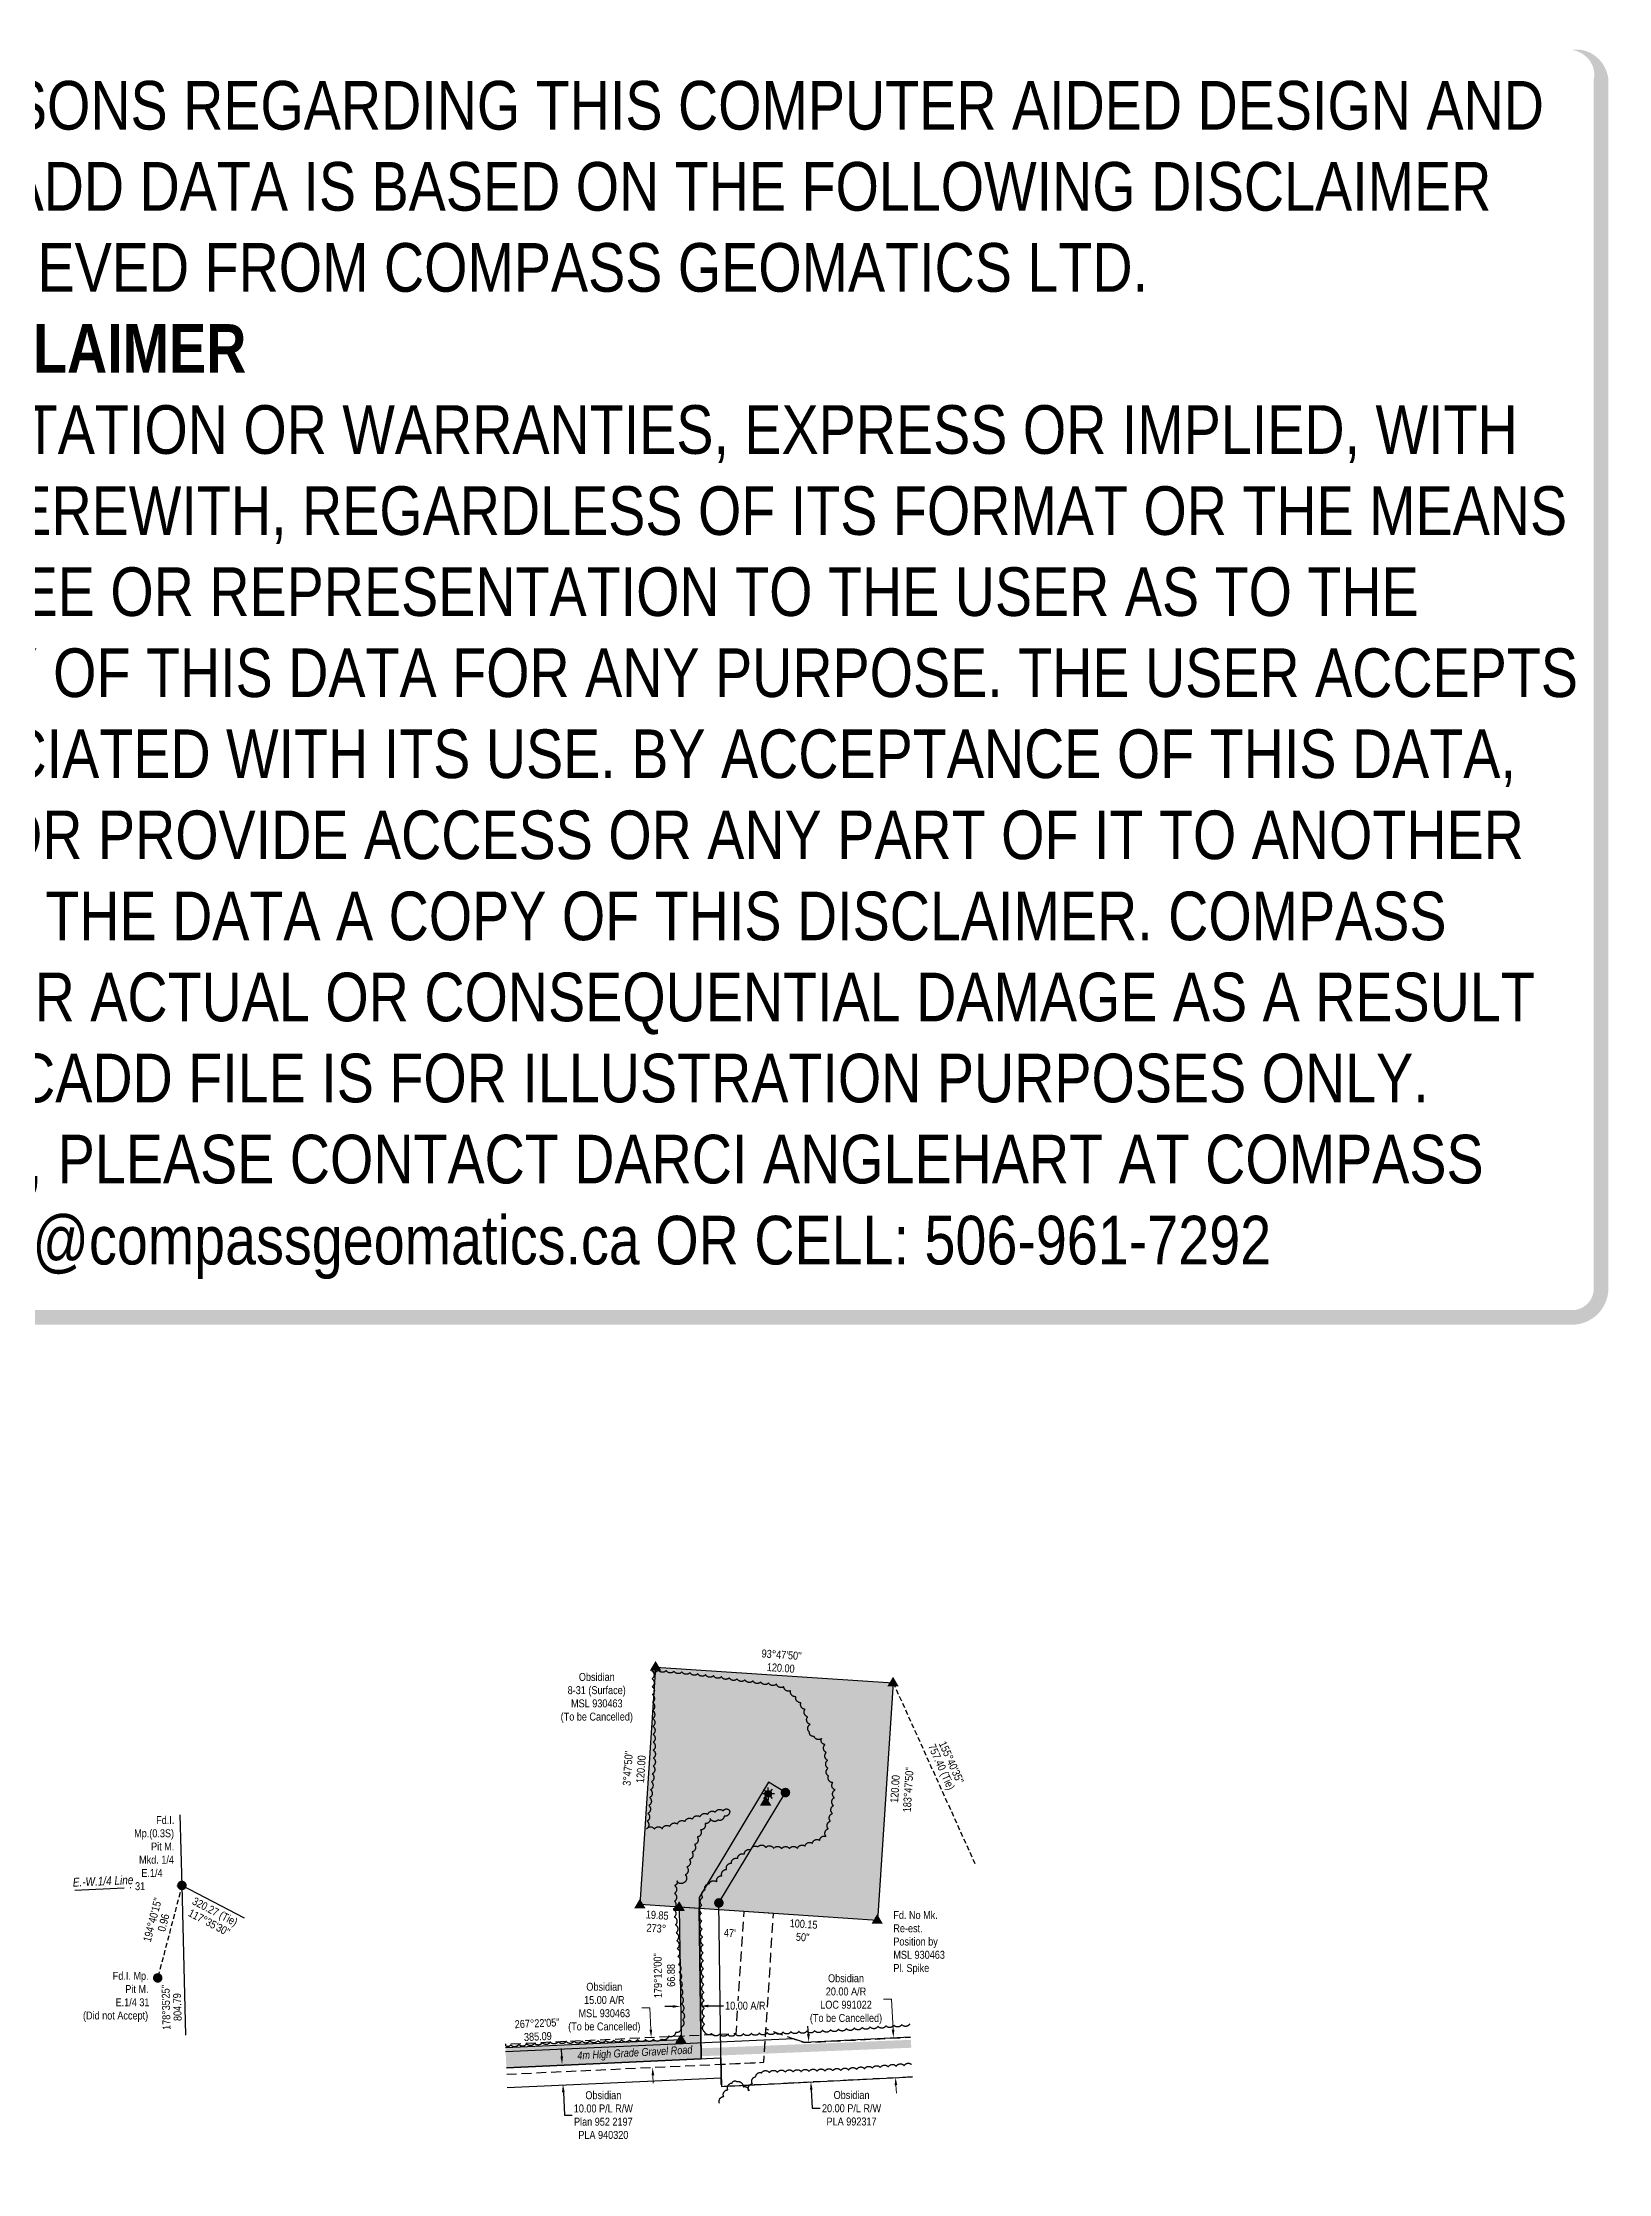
# Model space of a CAD drawing. Extents: x 621079 to 624949, y 5922636 to 5925537.
# Drawn here: x 622975 to 624949, y 5922853 to 5925537 of the extents above; entities that cross this region are included whole.
import ezdxf
from ezdxf.enums import TextEntityAlignment as Align

# ---------------------------------------------------------------- set-up
doc = ezdxf.new("R2010")
doc.units = 0
doc.header["$LTSCALE"] = 5
doc.header["$PDSIZE"] = 0.5
for name, pattern in [('0', [1, 1, 0]), ('foc-ACCESSROAD', [3.75, 2.5, -1.25]), ('foc-QUARTERLINE', [33, 25, -3, 2, -3]), ('foc-TIELINE', [1.875, 1.25, -0.625])]:
    doc.linetypes.add(name, pattern=pattern)
doc.layers.get('Defpoints').update_dxf_attribs({"color": 9})
for name, color, linetype in [('AS-ROADS', 254, 'Continuous'), ('C-AR', 13, 'foc-ACCESSROAD'), ('C-RW', 13, 'Continuous'), ('C-WS-S', 13, 'Continuous'), ('L-BD', 7, 'Continuous'), ('L-MON', 1, 'Continuous'), ('L-SEC', 7, 'Continuous'), ('L-SECQ', 8, 'foc-QUARTERLINE'), ('L-TIE', 7, 'foc-TIELINE'), ('P-PROPOSED', 10, 'Continuous'), ('P-PROPOSED-H', 21, 'Continuous'), ('P-TXT', 4, 'Continuous'), ('T-BUSH', 110, '0')]:
    doc.layers.add(name, color=color, linetype=linetype)
for name, color, linetype, lineweight in [('C-AR-T', 13, 'Continuous', 9), ('C-WS-T', 13, 'Continuous', 9), ('T-TEXT', 48, 'Continuous', 18)]:
    doc.layers.add(name, color=color, linetype=linetype, lineweight=lineweight)
doc.layers.add('DISCLAIMER', color=7, linetype='Continuous', plot=False)
doc.styles.add('100L', font='ARIALN.TTF', dxfattribs={"height": 11})
doc.styles.add('80', font='ARIALN.TTF', dxfattribs={"height": 10})
doc.styles.add('80CG', font='ARIALN.TTF', dxfattribs={"height": 10})
doc.styles.add('80L', font='ARIALN.TTF', dxfattribs={"height": 10})
doc.dimstyles.new('Compass 5 000', dxfattribs={"dimscale": 5, "dimtxt": 9, "dimasz": 2, "dimexe": 0.2, "dimexo": 0.0625, "dimgap": 0.5, "dimtad": 0, "dimtih": 1, "dimtoh": 1, "dimzin": 0, "dimdsep": 46, "dimtxsty": '80CG', "dimcen": 0.1, "dimse1": 1, "dimse2": 1, "dimclrd": 256, "dimclrt": 256, "dimaunit": 1, "dimadec": 4, "dimazin": 0, "dimtfac": 0.06, "dimtofl": 0, "dimtmove": 0, "dimatfit": 1, "dimfxl": 0.2, "dimtolj": 1, "dimtzin": 0, "dimlwd": -1, "dimarcsym": 0})

# ---------------------------------------------------------------- blocks, each defined once
blk = doc.blocks.new('STRIA')
blk.add_hatch(color=255).paths.add_polyline_path([(-0.04, 1.52), (-1.47, -0.87), (1.39, -0.87)])
blk = doc.blocks.new('STRIAA')
blk.add_blockref('STRIA', (0, 0))
blk = doc.blocks.new('STRIB')
at = {"color": 1}
blk.add_solid([(-1.12, -0.67), (-0.04, 1.13), (1.04, -0.67)], dxfattribs=at)
blk = doc.blocks.new('STRIBB')
blk.add_blockref('STRIB', (0, 0))
blk = doc.blocks.new('STRICC')
for name in ['STRIAA', 'STRIBB']:
    blk.add_blockref(name, (0, 0))
blk = doc.blocks.new('fdspike')
blk.add_blockref('STRICC', (0, 0))
blk = doc.blocks.new('fdia')
at = {"color": 255, "const_width": 1}
blk.add_lwpolyline([(-0.5, 0, 1), (0.5, 0, 1)], format="xyb", close=True, dxfattribs=at)
blk = doc.blocks.new('Fdiaa')
blk.add_blockref('fdia', (0, 0))
blk = doc.blocks.new('fdib')
at = {"color": 1, "const_width": 1.6}
blk.add_lwpolyline([(-0.4, 0, 1), (0.4, 0, 1)], format="xyb", close=True, dxfattribs=at)
at = {"color": 1}
blk.add_circle((0, 0), 0.8, dxfattribs=at)
blk = doc.blocks.new('Fdibb')
blk.add_blockref('fdib', (0, 0))
blk = doc.blocks.new('fdicc')
for name in ['Fdibb', 'Fdiaa']:
    blk.add_blockref(name, (0, 0))
blk = doc.blocks.new('FDI')
blk.add_blockref('fdicc', (0, 0))
blk = doc.blocks.new('TRIA')
blk.add_hatch(color=255).paths.add_polyline_path([(-0.04, 1.52), (-1.47, -0.87), (1.39, -0.87)])
blk = doc.blocks.new('TRIAA')
blk.add_blockref('TRIA', (0, 0))
blk = doc.blocks.new('TRIB')
at = {"color": 1}
blk.add_lwpolyline([(-1.12, -0.67), (-0.04, 1.13), (1.04, -0.67)], close=True, dxfattribs=at)
blk = doc.blocks.new('TRIBB')
blk.add_blockref('TRIB', (0, 0))
blk = doc.blocks.new('TRICC')
for name in ['TRIAA', 'TRIBB']:
    blk.add_blockref(name, (0, 0))
blk = doc.blocks.new('plspike')
blk.add_blockref('TRICC', (0, 0))
blk = doc.blocks.new('*D45')
at = {"layer": 'C-WS-S', "transparency": 16777216}
for p, q in [((623940.4, 5923028.4), (623939.9, 5923038.4)), ((623944.1, 5922958.5), (623945.3, 5922934.9)), ((623945.3, 5922934.9), (623955.3, 5922934.9))]:
    blk.add_line(p, q, dxfattribs=at)
for points in [[(623942.1, 5923028.5), (623938.7, 5923028.3), (623940.9, 5923018.4)], [(623945.7, 5922958.6), (623942.4, 5922958.4), (623943.5, 5922968.5)]]:
    blk.add_solid(points, dxfattribs=at)
at = {"layer": 'Defpoints', "color": 0, "transparency": 16777216}
for p in [(624077.6, 5923025.6), (623943.5, 5922968.5), (624080.2, 5922975.6)]:
    blk.add_point(p, dxfattribs=at)
at = {"layer": 'C-WS-S', "transparency": 16777216, "insert": (623994.8, 5922934.9), "char_height": 10, "attachment_point": 5, "style": '80CG'}
blk.add_mtext('\\A1;Obsidian\\P20.00 P/L R/W\\PPLA 992317', dxfattribs=at)
blk = doc.blocks.new('GAS')
h = blk.add_hatch(color=255)
h.dxf.hatch_style = 1
edge = h.paths.add_edge_path()
edge.add_arc((0, 0), 0.9, 0, 360)
for p, q in [((-0.81, 0), (-1.62, 0)), ((-0.57, 0.57), (-1.14, 1.14)), ((0, 0.81), (0, 1.62)), ((0.57, 0.57), (1.14, 1.14)), ((1.62, 0), (0.81, 0)), ((-0.57, -0.57), (-1.14, -1.14)), ((0, -0.81), (0, -1.62)), ((1.14, -1.14), (0.57, -0.57))]:
    blk.add_line(p, q)
blk.add_circle((0, 0), 0.8)
blk = doc.blocks.new('*D46')
at = {"layer": 'C-AR-T', "transparency": 16777216}
for p, q in [((624045.1, 5923072.2), (624035.1, 5923072.2)), ((624047.1, 5923034), (624045.1, 5923072.2)), ((624050.8, 5922964.1), (624051.3, 5922954.1))]:
    blk.add_line(p, q, dxfattribs=at)
for points in [[(624048.8, 5923034.1), (624045.4, 5923033.9), (624047.6, 5923024)], [(624052.4, 5922964.1), (624049.1, 5922964), (624050.2, 5922974)]]:
    blk.add_solid(points, dxfattribs=at)
at = {"layer": 'Defpoints', "color": 0, "transparency": 16777216}
for p in [(624028.2, 5923023), (624030.9, 5922973), (624050.2, 5922974)]:
    blk.add_point(p, dxfattribs=at)
at = {"layer": 'C-AR-T', "transparency": 16777216, "insert": (623987.8, 5923072.2), "char_height": 10, "attachment_point": 5, "style": '80CG'}
blk.add_mtext('\\A1;Obsidian\\P20.00 A/R\\PLOC 991022\\P(To be Cancelled)', dxfattribs=at)
blk = doc.blocks.new('*D48')
at = {"layer": 'Defpoints', "color": 0, "transparency": 16777216}
for p in [(623779.4, 5923062), (623804.4, 5923063.6), (623804.4, 5923062.4)]:
    blk.add_point(p, dxfattribs=at)
at = {"layer": 'P-TXT', "transparency": 16777216}
for p, q in [((623769.4, 5923063.2), (623759.4, 5923063)), ((623814.4, 5923063.8), (623833.6, 5923064.1))]:
    blk.add_line(p, q, dxfattribs=at)
for points in [[(623769.4, 5923064.8), (623769.4, 5923061.5), (623779.4, 5923063.3)], [(623814.4, 5923065.5), (623814.4, 5923062.1), (623804.4, 5923063.6)]]:
    blk.add_solid(points, dxfattribs=at)
at = {"layer": 'P-TXT', "transparency": 16777216, "insert": (623860.9, 5923064.1), "char_height": 10, "attachment_point": 5, "style": '80CG', "bg_fill": 3, "box_fill_scale": 1.1, "bg_fill_color": 256, "bg_fill_true_color": 13158600, "bg_fill_transparency": 0}
blk.add_mtext('\\A1;10.00 A/R', dxfattribs=at)
blk = doc.blocks.new('*D49')
at = {"layer": 'C-WS-S', "transparency": 16777216}
for p, q in [((623629.6, 5923000.2), (623629.1, 5923010.1)), ((623631.6, 5922955.2), (623632.9, 5922926.3)), ((623632.9, 5922926.3), (623642.9, 5922926.3))]:
    blk.add_line(p, q, dxfattribs=at)
for points in [[(623631.2, 5923000.2), (623627.9, 5923000.1), (623630, 5922990.2)], [(623633.3, 5922955.3), (623629.9, 5922955.1), (623631.1, 5922965.2)]]:
    blk.add_solid(points, dxfattribs=at)
at = {"layer": 'Defpoints', "color": 0, "transparency": 16777216}
for p in [(623619.4, 5922989.7), (623620.5, 5922964.7), (623631.1, 5922965.2)]:
    blk.add_point(p, dxfattribs=at)
at = {"layer": 'C-WS-S', "transparency": 16777216, "insert": (623682, 5922926.3), "char_height": 10, "attachment_point": 5, "style": '80CG'}
blk.add_mtext('\\A1;Obsidian\\P10.00 P/L R/W\\PPlan 952 2197\\PPLA 940320', dxfattribs=at)
blk = doc.blocks.new('Disclaimer_Legal')
at = {"layer": 'DISCLAIMER', "color": 254, "flags": 128}
blk.add_lwpolyline([(-3612.9, -1104.6, 37.5, 37.5, 0), (4096.1, -1104.6, 37.5, 37.5, 0.414214), (4171.1, -1029.6, 37.5, 37.5, 0), (4171.1, 2078.7, 37.5, 0, 0.414214), (4096.1, 2153.7, 0, 0, 0), (-3612.9, 2153.7, 0, 0, 0.414214), (-3687.9, 2078.7, 0, 0, 0), (-3687.9, -1029.6, 0, 37.5, 0.414214)], format="xyseb", close=True, dxfattribs=at)
at = {"layer": 'DISCLAIMER', "color": 254, "insert": (241.6, 533.9), "char_height": 125, "width": 7717.568, "attachment_point": 5, "style": '80'}
blk.add_mtext('NOTICE TO THE CORPORATION, PERSON &/OR PERSONS REGARDING THIS COMPUTER AIDED DESIGN AND DRAFTING (CADD) FILES. ACCEPTANCE OF THE CADD DATA IS BASED ON THE FOLLOWING DISCLAIMER WHICH COVERS ALL CADD DATA RECIEVED FROM COMPASS GEOMATICS LTD.\\P{\\fArial Narrow|b1|i0|c0|p34;DISCLAIMER}\\PCOMPASS GEOMATICS LTD. MAKES NO REPRESENTATION OR WARRANTIES, EXPRESS OR IMPLIED, WITH RESPECT TO THE REUSE OF THE DATA PROVIDED HEREWITH, REGARDLESS OF ITS FORMAT OR THE MEANS OF ITS TRANSMISSION. THERE IS NO GUARANTEE OR REPRESENTATION TO THE USER AS TO THE ACCURACY, CURRENCY, SUITABILITY OR RELIABILITY OF THIS DATA FOR ANY PURPOSE. THE USER ACCEPTS THE DATA "AS IS", AND ASSUMES ALL RISKS ASSOCIATED WITH ITS USE. BY ACCEPTANCE OF THIS DATA, THE USER AGREES NOT TO TRANSMIT THIS DATA OR PROVIDE ACCESS OR ANY PART OF IT TO ANOTHER PARTY UNLESS THE USER SHALL INCLUDE WITH THE DATA A COPY OF THIS DISCLAIMER. COMPASS GEOMATICS LTD. ASSUMES NO RESPONSIBILITY FOR ACTUAL OR CONSEQUENTIAL DAMAGE AS A RESULT OF ANY USER\'S RELIANCE ON THIS DATA. THIS CADD FILE IS FOR ILLUSTRATION PURPOSES ONLY.\\PIF YOU REQUIRE MORE ACCURATE INFORMATION, PLEASE CONTACT DARCI ANGLEHART AT COMPASS GEOMATICS LTD. VIA EMAIL: darci.anglehart@compassgeomatics.ca OR CELL: 506-961-7292', dxfattribs=at)
blk = doc.blocks.new('*D54')
at = {"layer": 'C-AR-T', "transparency": 16777216}
for p, q in [((623740.6, 5923061.5), (623730.6, 5923061.5)), ((623741.8, 5923033.9), (623740.6, 5923061.5)), ((623744.5, 5922976.4), (623745, 5922966.4))]:
    blk.add_line(p, q, dxfattribs=at)
for points in [[(623743.5, 5923033.9), (623740.2, 5923033.8), (623742.3, 5923023.9)], [(623746.2, 5922976.5), (623742.8, 5922976.4), (623744, 5922986.4)]]:
    blk.add_solid(points, dxfattribs=at)
at = {"layer": 'Defpoints', "color": 0, "transparency": 16777216}
for p in [(623729.8, 5923023.3), (623742.3, 5923023.9), (623731.5, 5922985.8)]:
    blk.add_point(p, dxfattribs=at)
at = {"layer": 'C-AR-T', "transparency": 16777216, "insert": (623683.2, 5923061.5), "char_height": 10, "attachment_point": 5, "style": '80CG'}
blk.add_mtext('\\A1;Obsidian\\P15.00 A/R\\PMSL 930463\\P(To be Cancelled)', dxfattribs=at)

msp = doc.modelspace()

# ---------------------------------------------------------------- hatches: boundary and pattern name
at = {"layer": 'P-PROPOSED-H'}
h = msp.add_hatch(color=256, dxfattribs=at)
h.dxf.hatch_style = 1
h.paths.add_polyline_path([(623728.237, 5923191.434), (623748.022, 5923490.675), (624047.264, 5923470.89), (624027.479, 5923171.648)])
h = msp.add_hatch(color=256, dxfattribs=at)
h.dxf.hatch_style = 1
h.paths.add_polyline_path([(623558.675, 5923010.861), (623559.813, 5922985.896), (623805.328, 5922997.182), (623802.696, 5923186.393), (623777.687, 5923188.164), (623780.002, 5923021.035)])

# ---------------------------------------------------------------- linework, layer by layer
at = {"layer": 'AS-ROADS', "const_width": 9.997, "flags": 128}
for points in [[(623872.335, 5923313.46), (623828.282, 5923268.925), (623799.522, 5923223.973), (623791.577, 5923172.318), (623793.82, 5923005.843), (623742.195, 5923004.748), (623559.393, 5922995.117)], [(624069.847, 5923016.152), (623811.04, 5923005.713), (623793.82, 5923005.843)]]:
    msp.add_lwpolyline(points, dxfattribs=at)
at = {"layer": 'C-AR', "flags": 128}
for points in [[(623560.191, 5922977.906), (623884.116, 5922992.904), (623896.56, 5923180.3), (623859.155, 5923182.784), (623848.93, 5923028.802), (623558.468, 5923015.353)], [(624071.465, 5922974.419), (623830.699, 5922962.282), (623830.338, 5922990.414), (623884.116, 5922992.904), (623886.914, 5923035.044), (623935.509, 5923017.611), (624068.949, 5923024.338)]]:
    msp.add_lwpolyline(points, dxfattribs=at)
at = {"layer": 'C-RW', "flags": 128}
for points in [[(623560.97, 5922960.978), (623830.556, 5922973.383), (623827.732, 5923193.688), (623911.554, 5923332.601), (623890.156, 5923345.512), (623802.651, 5923200.496), (623805.257, 5922997.236), (623559.821, 5922985.946)], [(624068.949, 5923024.338), (623935.509, 5923017.611), (623921.593, 5923022.604), (623558.902, 5923005.914)], [(623559.821, 5922985.946), (623830.236, 5922998.386), (623830.699, 5922962.282), (624071.465, 5922974.419)]]:
    msp.add_lwpolyline(points, dxfattribs=at)
at = {"layer": 'Defpoints', "color": 5}
for p, q in [((624047.255, 5923470.815), (624047.259, 5923470.815)), ((623728.222, 5923191.213), (623728.237, 5923191.434))]:
    msp.add_line(p, q, dxfattribs=at)
at = {"layer": 'Defpoints'}
msp.add_line((623229.845, 5923174.381), (623150.931, 5923215.623), dxfattribs=at)
msp.add_point((623889.639, 5923330.972), dxfattribs=at)
at = {"layer": 'L-SEC'}
msp.add_line((623148.499, 5923304.62), (623150.931, 5923215.623), dxfattribs=at)
at = {"layer": 'L-SEC', "flags": 128}
msp.add_lwpolyline([(623150.931, 5923215.623), (623155.575, 5923026.928)], dxfattribs=at)
at = {"layer": 'L-SECQ', "ltscale": 0.5}
msp.add_line((623015.847, 5923209.791), (623150.931, 5923215.623), dxfattribs=at)
at = {"layer": 'L-TIE'}
for p, q in [((624047.264, 5923470.89), (624150.695, 5923242.06)), ((623150.931, 5923215.623), (623120.431, 5923099.123))]:
    msp.add_line(p, q, dxfattribs=at)
at = {"layer": 'P-PROPOSED', "flags": 128}
msp.add_lwpolyline([(623728.237, 5923191.434), (623748.022, 5923490.675), (624047.264, 5923470.89), (624027.479, 5923171.648)], close=True, dxfattribs=at)
msp.add_lwpolyline([(623559.813, 5922985.896), (623805.328, 5922997.182), (623802.696, 5923186.393), (623777.687, 5923188.164), (623780.002, 5923021.035), (623558.675, 5923010.861)], dxfattribs=at)
at = {"layer": 'T-BUSH', "flags": 128}
for points in [[(624068.042, 5923041.007, -0.52056705), (624058.072, 5923040.283, -0.52056705), (624048.102, 5923039.56, -0.52056705), (624038.132, 5923038.836, -0.52056705), (624028.161, 5923038.112, -0.52056705), (624018.191, 5923037.388, -0.52056705), (624008.221, 5923036.665, -0.52056705), (623998.25, 5923035.941, -0.52056705), (623988.28, 5923035.217, -0.52056705), (623978.31, 5923034.493, -0.52056705), (623968.34, 5923033.769, -0.52056705), (623958.369, 5923033.046, -0.52056705), (623948.383, 5923032.607, -0.52056705), (623938.395, 5923032.183, -0.52056705), (623928.408, 5923031.76, -0.52056705), (623918.42, 5923031.336, -0.52056705), (623908.433, 5923030.912, -0.52056705), (623898.445, 5923030.488, -0.52056705), (623888.458, 5923030.065, -0.52056705), (623878.47, 5923029.641, -0.52056705), (623868.483, 5923029.217, -0.52056705), (623858.495, 5923028.794, -0.52056705), (623848.508, 5923028.37, -0.52056705), (623838.52, 5923027.946, -0.52056705), (623828.536, 5923028.361, -0.52056705), (623818.561, 5923029.009, -0.52056705), (623809.786, 5923030.804, -0.52056705), (623809.593, 5923040.799, -0.52056705), (623809.4, 5923050.793, -0.52056705), (623809.206, 5923060.788, -0.52056705), (623809.013, 5923070.783, -0.52056705), (623808.82, 5923080.777, -0.52056705), (623808.627, 5923090.772, -0.52056705), (623808.433, 5923100.766, -0.52056705), (623808.24, 5923110.761, -0.52056705), (623808.047, 5923120.756, -0.52056705), (623807.853, 5923130.75, -0.52056705), (623807.599, 5923140.743, -0.52056705), (623807.113, 5923150.728, -0.52056705), (623806.626, 5923160.712, -0.52056705), (623806.139, 5923170.697, -0.52056705), (623805.779, 5923180.685, -0.52056705), (623806.154, 5923190.658, -0.52056705), (623807.246, 5923200.595, -0.52056705), (623810.259, 5923210.027, -0.52056705), (623815.36, 5923217.807, -0.52056705), (623825.119, 5923219.976, -0.52056705), (623831.249, 5923227.829, -0.52056705), (623837.326, 5923235.766, -0.52056705), (623843.403, 5923243.704, -0.52056705), (623851.241, 5923249.732, -0.52056705), (623859.642, 5923255.149, -0.52056705), (623868.043, 5923260.567, -0.52056705), (623876.818, 5923264.42, -0.52056705), (623886.761, 5923263.384, -0.52056705), (623896.703, 5923262.349, -0.52056705), (623906.671, 5923261.895, -0.52056705), (623916.666, 5923262.076, -0.52056705), (623926.661, 5923262.257, -0.52056705), (623936.105, 5923265.269, -0.52056705), (623945.44, 5923268.845, -0.52056705), (623954.775, 5923272.421, -0.52056705), (623962.621, 5923277.354, -0.52056705), (623965.313, 5923286.981, -0.52056705), (623968.006, 5923296.608, -0.52056705), (623970.699, 5923306.235, -0.52056705), (623971.993, 5923316.126, -0.52056705), (623973.002, 5923326.072, -0.52056705), (623974.011, 5923336.017, -0.52056705), (623971.115, 5923345.033, -0.52056705), (623965.733, 5923353.457, -0.52056705), (623965.015, 5923363.267, -0.52056705), (623964.648, 5923373.238, -0.52056705), (623962.927, 5923383.085, -0.52056705), (623961.207, 5923392.933, -0.52056705), (623957.041, 5923400.608, -0.52056705), (623947.467, 5923403.482, -0.52056705), (623941.737, 5923408.679, -0.52056705), (623942.544, 5923418.42, -0.52056705), (623939.375, 5923427.901, -0.52056705), (623936.206, 5923437.381, -0.52056705), (623931.09, 5923445.76, -0.52056705), (623924.591, 5923453.356, -0.52056705), (623918.011, 5923460.854, -0.52056705), (623909.359, 5923465.862, -0.52056705), (623900.175, 5923469.304, -0.52056705), (623890.265, 5923470.612, -0.52056705), (623880.354, 5923471.92, -0.52056705), (623870.443, 5923473.228, -0.52056705), (623860.533, 5923474.537, -0.52056705), (623850.622, 5923475.845, -0.52056705), (623840.712, 5923477.153, -0.52056705), (623830.801, 5923478.461, -0.52056705), (623820.891, 5923479.769, -0.52056705), (623810.98, 5923481.077, -0.52056705), (623801.07, 5923482.385, -0.52056705), (623791.159, 5923483.693, -0.52056705), (623781.208, 5923484.621, -0.52056705), (623771.246, 5923485.454, -0.52056705), (623761.284, 5923486.287, -0.52056705), (623751.322, 5923487.119, -0.52056705), (623743.239, 5923485.945, -0.52056705), (623743.41, 5923475.95, -0.52056705), (623743.582, 5923465.955, -0.52056705), (623743.753, 5923455.96, -0.52056705), (623743.924, 5923445.965, -0.52056705), (623744.096, 5923435.97, -0.52056705), (623744.267, 5923425.975, -0.52056705), (623744.439, 5923415.98, -0.52056705), (623744.61, 5923405.985, -0.52056705), (623744.782, 5923395.99, -0.52056705), (623744.953, 5923385.995, -0.52056705), (623745.124, 5923376, -0.52056705), (623744.782, 5923366.028, -0.52056705), (623743.698, 5923356.091, -0.52056705), (623742.614, 5923346.153, -0.52056705), (623741.529, 5923336.216, -0.52056705), (623740.445, 5923326.278, -0.52056705), (623739.361, 5923316.341, -0.52056705), (623738.277, 5923306.403, -0.52056705), (623737.192, 5923296.466, -0.52056705), (623736.372, 5923286.764, -0.52056705), (623746.368, 5923286.748, -0.52056705), (623756.329, 5923286.965, -0.52056705), (623765.851, 5923290.007, -0.52056705), (623775.373, 5923293.049, -0.52056705), (623784.896, 5923296.091, -0.52056705), (623794.418, 5923299.133, -0.52056705), (623803.954, 5923302.132, -0.52056705), (623813.529, 5923305.005, -0.52056705), (623823.104, 5923307.878, -0.52056705), (623832.899, 5923309.674, -0.52056705), (623841.106, 5923309.956, -0.52056705), (623834.144, 5923302.782, -0.52056705), (623826.452, 5923297.928, -0.52056705), (623816.638, 5923299.827, -0.52056705), (623810.153, 5923293.786, -0.52056705), (623804.629, 5923285.454, -0.52056705), (623800.332, 5923276.516, -0.52056705), (623797.06, 5923267.07, -0.52056705), (623793.788, 5923257.624, -0.52056705), (623790.515, 5923248.178, -0.52056705), (623787.243, 5923238.733, -0.52056705), (623785.288, 5923228.932, -0.52056705), (623783.371, 5923219.121, -0.52056705), (623774.734, 5923221.424, -0.52056705), (623771.826, 5923215.592, -0.52056705), (623771.768, 5923205.596, -0.52056705), (623771.709, 5923195.6, -0.52056705), (623770.079, 5923185.787, -0.52056705), (623771.453, 5923175.893, -0.52056705), (623772.864, 5923165.996, -0.52056705), (623773.75, 5923156.043, -0.52056705), (623774.488, 5923146.074, -0.52056705), (623775.225, 5923136.104, -0.52056705), (623775.963, 5923126.135, -0.52056705), (623776.7, 5923116.166, -0.52056705), (623777.438, 5923106.197, -0.52056705), (623778.175, 5923096.227, -0.52056705), (623778.912, 5923086.258, -0.52056705), (623779.65, 5923076.289, -0.52056705), (623780.387, 5923066.32, -0.52056705), (623781.125, 5923056.35, -0.52056705), (623781.862, 5923046.381, -0.52056705), (623779.863, 5923036.919, -0.52056705), (623773.1, 5923030.297, -0.52056705), (623764.203, 5923025.739, -0.52056705), (623755.079, 5923022.073, -0.52056705), (623745.085, 5923021.828, -0.52056705), (623735.092, 5923021.582, -0.52056705), (623725.098, 5923021.336, -0.52056705), (623715.105, 5923021.09, -0.52056705), (623705.111, 5923020.845, -0.52056705), (623695.118, 5923020.599, -0.52056705), (623685.125, 5923020.353, -0.52056705), (623675.131, 5923020.108, -0.52056705), (623665.138, 5923019.862, -0.52056705), (623655.144, 5923019.616, -0.52056705), (623645.151, 5923019.37, -0.52056705), (623635.157, 5923019.125, -0.52056705), (623625.164, 5923018.879, -0.52056705), (623615.186, 5923018.306, -0.52056705), (623605.216, 5923017.583, -0.52056705), (623595.245, 5923016.86, -0.52056705), (623585.275, 5923016.137, -0.52056705), (623575.305, 5923015.414, -0.52056705), (623565.334, 5923014.691, -0.52056705), (623558.442, 5923014.191, -0.52056705)], [(623828.385, 5922941.242, -0.52056705), (623833.643, 5922949.744, -0.52056705), (623838.901, 5922958.246, -0.52056705), (623844.159, 5922966.748, -0.52056705), (623850.466, 5922968.436, -0.52056705), (623858.039, 5922961.91, -0.52056705), (623865.297, 5922956.95, -0.52056705), (623869.763, 5922965.893, -0.52056705), (623874.229, 5922974.837, -0.52056705), (623881.347, 5922979.629, -0.52056705), (623891.339, 5922979.921, -0.52056705), (623901.331, 5922980.212, -0.52056705), (623911.323, 5922980.503, -0.52056705), (623921.316, 5922980.795, -0.52056705), (623931.308, 5922981.086, -0.52056705), (623941.3, 5922981.377, -0.52056705), (623951.292, 5922981.669, -0.52056705), (623961.285, 5922981.96, -0.52056705), (623971.277, 5922982.251, -0.52056705), (623981.269, 5922982.543, -0.52056705), (623991.243, 5922983.166, -0.52056705), (624001.209, 5922983.954, -0.52056705), (624011.174, 5922984.742, -0.52056705), (624021.14, 5922985.53, -0.52056705), (624031.105, 5922986.318, -0.52056705), (624041.07, 5922987.106, -0.52056705), (624051.036, 5922987.894, -0.52056705), (624061.001, 5922988.682, -0.48025832), (624070.428, 5922990.044, -0.48025832)]]:
    msp.add_lwpolyline(points, format="xyb", dxfattribs=at)

# ---------------------------------------------------------------- block references
at = {"layer": 'C-WS-S', "color": 6, "xscale": 4.998250000000001, "yscale": 4.998250000000001, "zscale": 4.998250000000001}
msp.add_blockref('GAS', (623889.639, 5923330.972), dxfattribs=at)
at = {"layer": 'Defpoints', "color": 3, "xscale": 4.998250000000001, "yscale": 4.998250000000001, "zscale": 4.998250000000001}
for name, p in [('fdspike', (623886.73, 5923320.64)), ('FDI', (623911.462, 5923332.573)), ('FDI', (623827.605, 5923193.6))]:
    msp.add_blockref(name, p, dxfattribs=at)
at = {"layer": 'DISCLAIMER', "xscale": 0.4899999999999999, "yscale": 0.4899999999999999, "zscale": 0.4899999999999999}
msp.add_blockref('Disclaimer_Legal', (622895.549, 5924472.276), dxfattribs=at)
at = {"layer": 'L-MON', "color": 3, "xscale": 4.998250000000001, "yscale": 4.998250000000001, "zscale": 4.998250000000001}
for name, p in [('fdspike', (623748.022, 5923490.675)), ('fdspike', (624047.255, 5923470.815)), ('fdspike', (623728.222, 5923191.213)), ('plspike', (623777.672, 5923187.945)), ('plspike', (624027.387, 5923171.62)), ('FDI', (623120.431, 5923099.123)), ('plspike', (623780.002, 5923021.035))]:
    msp.add_blockref(name, p, dxfattribs=at)

# ---------------------------------------------------------------- texts
at = {"layer": 'C-WS-T', "insert": (623626.831, 5923483.241), "char_height": 9.9965, "attachment_point": 1, "style": '80L'}
msp.add_mtext_dynamic_manual_height_columns('\\pi24.324;Obsidian\\P\\pi10.212;8-31 (Surface)\\P\\pi14.46;MSL 930463\\P\\pi1.4157;(To be Cancelled)', width=92.4658, gutter_width=50, heights=[0], dxfattribs=at)
at = {"layer": 'Defpoints', "style": '80L'}
for s, p in [("117°35'30''", (623185.402, 5923168.98)), ('320.27 (Tie)', (623192, 5923181.605))]:
    msp.add_text(s, height=9.9965, rotation=332.4076, dxfattribs=at).set_placement(p, align=Align.MIDDLE)
at = {"layer": 'L-BD', "style": '80L'}
for s, rotation, p in [('757.40 (Tie)', 294.323, (624107.031, 5923364.437)), ("155°40'35''", 294.323, (624120.695, 5923370.613)), ("194°40'15''", 75.3291, (623113.869, 5923172.33)), ('0.96', 75.3291, (623127.649, 5923168.722)), ("178°35'25''", 91.4097, (623130.894, 5923062.012)), ('804.79', 91.4097, (623145.134, 5923062.363))]:
    msp.add_text(s, height=9.9965, rotation=rotation, dxfattribs=at).set_placement(p, align=Align.MIDDLE)
at = {"layer": 'L-BD', "color": 5, "char_height": 9.9965, "attachment_point": 2, "style": '80L'}
for s, insert, width, rotation in [("93°47'50'' 120.00", (623906.995, 5923511.215), 56.27923, 356.2172), ("3°47'50''\\P120.00 ", (623707.762, 5923363.442), 43.54996, 86.2172), ("120.00 183°47'50''", (624044.561, 5923337.547), 70.43842, 86.2172), ('19.85 \\P273°', (623750.237, 5923183.27), 28.21427, 356.2172), ("47'", (623841.735, 5923160.721), 14.46738, 356.2172), ("100.15\\P50''", (623934.718, 5923172.083), 34.58312, 356.2172), ("179°12'00''\\P66.88 ", (623745.672, 5923101.967), 62.60552, 90.7938), ("267°22'05''\\P385.09 ", (623598.468, 5923046.997), 60.77654, 2.6319)]:
    msp.add_mtext(s, dxfattribs=dict(at, insert=insert, width=width, rotation=rotation))
at = {"layer": 'L-MON', "insert": (624047.47, 5923183.27), "char_height": 9.9965, "attachment_point": 1, "style": '80L'}
msp.add_mtext_dynamic_manual_height_columns('Fd. No Mk.\\PRe-est. Position by MSL 930463\\PPl. Spike', width=80.13334, gutter_width=50, heights=[0], dxfattribs=at)
at = {"layer": 'L-SECQ', "ltscale": 0.5, "insert": (623013.183, 5923225.025), "char_height": 10.99615, "attachment_point": 1, "rotation": 2.472096, "style": '100L'}
msp.add_mtext_dynamic_manual_height_columns('{\\fArial Narrow|b0|i1|c0|p34;E.-W.1/4 Line}', width=76.26127, gutter_width=55, heights=[0], dxfattribs=at)
at = {"layer": 'T-TEXT', "insert": (623648.985, 5923006.379), "char_height": 9.9965, "attachment_point": 1, "rotation": 2.998053, "style": '80L'}
msp.add_mtext_dynamic_manual_height_columns('{\\fArial Narrow|b0|i1|c0|p34;4m High Grade Gravel Road}', width=148.93308, gutter_width=50, heights=[0], dxfattribs=at)

# ---------------------------------------------------------------- dimensions: what is measured, and where the dimension line sits
at = {"layer": 'C-AR-T', "color": 5}
dim = msp.add_linear_dim(base=(624050.229, 5922974.049), p1=(624028.245, 5923022.995), p2=(624030.861, 5922973.035), angle=272.997757, text='Obsidian\\P20.00 A/R\\PLOC 991022\\P(To be Cancelled)', dimstyle='Compass 5 000', dxfattribs=at)
dim.commit()
dim.dimension.update_dxf_attribs({"geometry": '*D46', "text_midpoint": (623987.755, 5923072.224), "dimtype": 161})
at = {"layer": 'C-WS-S', "color": 6}
dim = msp.add_linear_dim(base=(623943.549, 5922968.462), p1=(624077.564, 5923025.578), p2=(624080.181, 5922975.618), angle=272.997757, text='Obsidian\\P20.00 P/L R/W\\PPLA 992317', dimstyle='Compass 5 000', dxfattribs=at)
dim.commit()
dim.dimension.update_dxf_attribs({"geometry": '*D45', "text_midpoint": (623994.845, 5922934.934), "dimtype": 161})
at = {"layer": 'C-WS-S', "color": 5}
dim = msp.add_linear_dim(base=(623631.138, 5922965.194), p1=(623619.364, 5922989.683), p2=(623620.487, 5922964.715), angle=272.574557, text='Obsidian\\P10.00 P/L R/W\\PPlan 952 2197\\PPLA 940320', dimstyle='Compass 5 000', dxfattribs=at)
dim.commit()
dim.dimension.update_dxf_attribs({"geometry": '*D49', "text_midpoint": (623681.973, 5922926.282), "dimtype": 161})

# ---------------------------------------------------------------- next in the draw order: texts
at = {"layer": 'L-MON', "char_height": 9.9965, "attachment_point": 1, "style": '80L', "bg_fill": 2}
for s, width, insert in [('\\pi26.603;Fd.I. \\P\\pi-1.1503;Mp.(0.3S)\\P\\pi20.166;Pit M.\\P\\pi5.0685;Mkd. 1/4\\P\\pi7.9393;E.1/4 31', 47.57749, (623091.881, 5923302.979)), ('\\pi43.085;Fd.I. Mp.\\P\\pi58.925;Pit M.\\P\\pi46.699;E.1/4 31\\P\\pi5.615;(Did not Accept)', 86.33713, (623020.662, 5923106.756))]:
    msp.add_mtext_dynamic_manual_height_columns(s, width=width, gutter_width=50, heights=[0], dxfattribs=dict(at, insert=insert))

# ---------------------------------------------------------------- next in the draw order: dimensions: what is measured, and where the dimension line sits
at = {"layer": 'P-TXT'}
dim = msp.add_linear_dim(base=(623804.403, 5923063.65), p1=(623779.434, 5923062.042), p2=(623804.421, 5923062.389), angle=0.796832, text='10.00 A/R', dimstyle='Compass 5 000', override={"dimtfill": 1}, dxfattribs=at)
dim.commit()
dim.dimension.update_dxf_attribs({"geometry": '*D48', "text_midpoint": (623860.906, 5923064.056), "dimtype": 161})

# ---------------------------------------------------------------- next in the draw order: block references
at = {"layer": 'L-MON', "color": 3, "xscale": 4.998250000000001, "yscale": 4.998250000000001, "zscale": 4.998250000000001}
msp.add_blockref('FDI', (623150.931, 5923215.623), dxfattribs=at)

# ---------------------------------------------------------------- next in the draw order: dimensions: what is measured, and where the dimension line sits
at = {"layer": 'C-AR-T'}
dim = msp.add_linear_dim(base=(623742.303, 5923023.865), p1=(623731.54, 5922985.839), p2=(623729.806, 5923023.286), angle=92.650955, text='Obsidian\\P15.00 A/R\\PMSL 930463\\P(To be Cancelled)', dimstyle='Compass 5 000', dxfattribs=at)
dim.commit()
dim.dimension.update_dxf_attribs({"geometry": '*D54', "text_midpoint": (623683.229, 5923061.462), "dimtype": 161})

doc.saveas('drawing.dxf')
